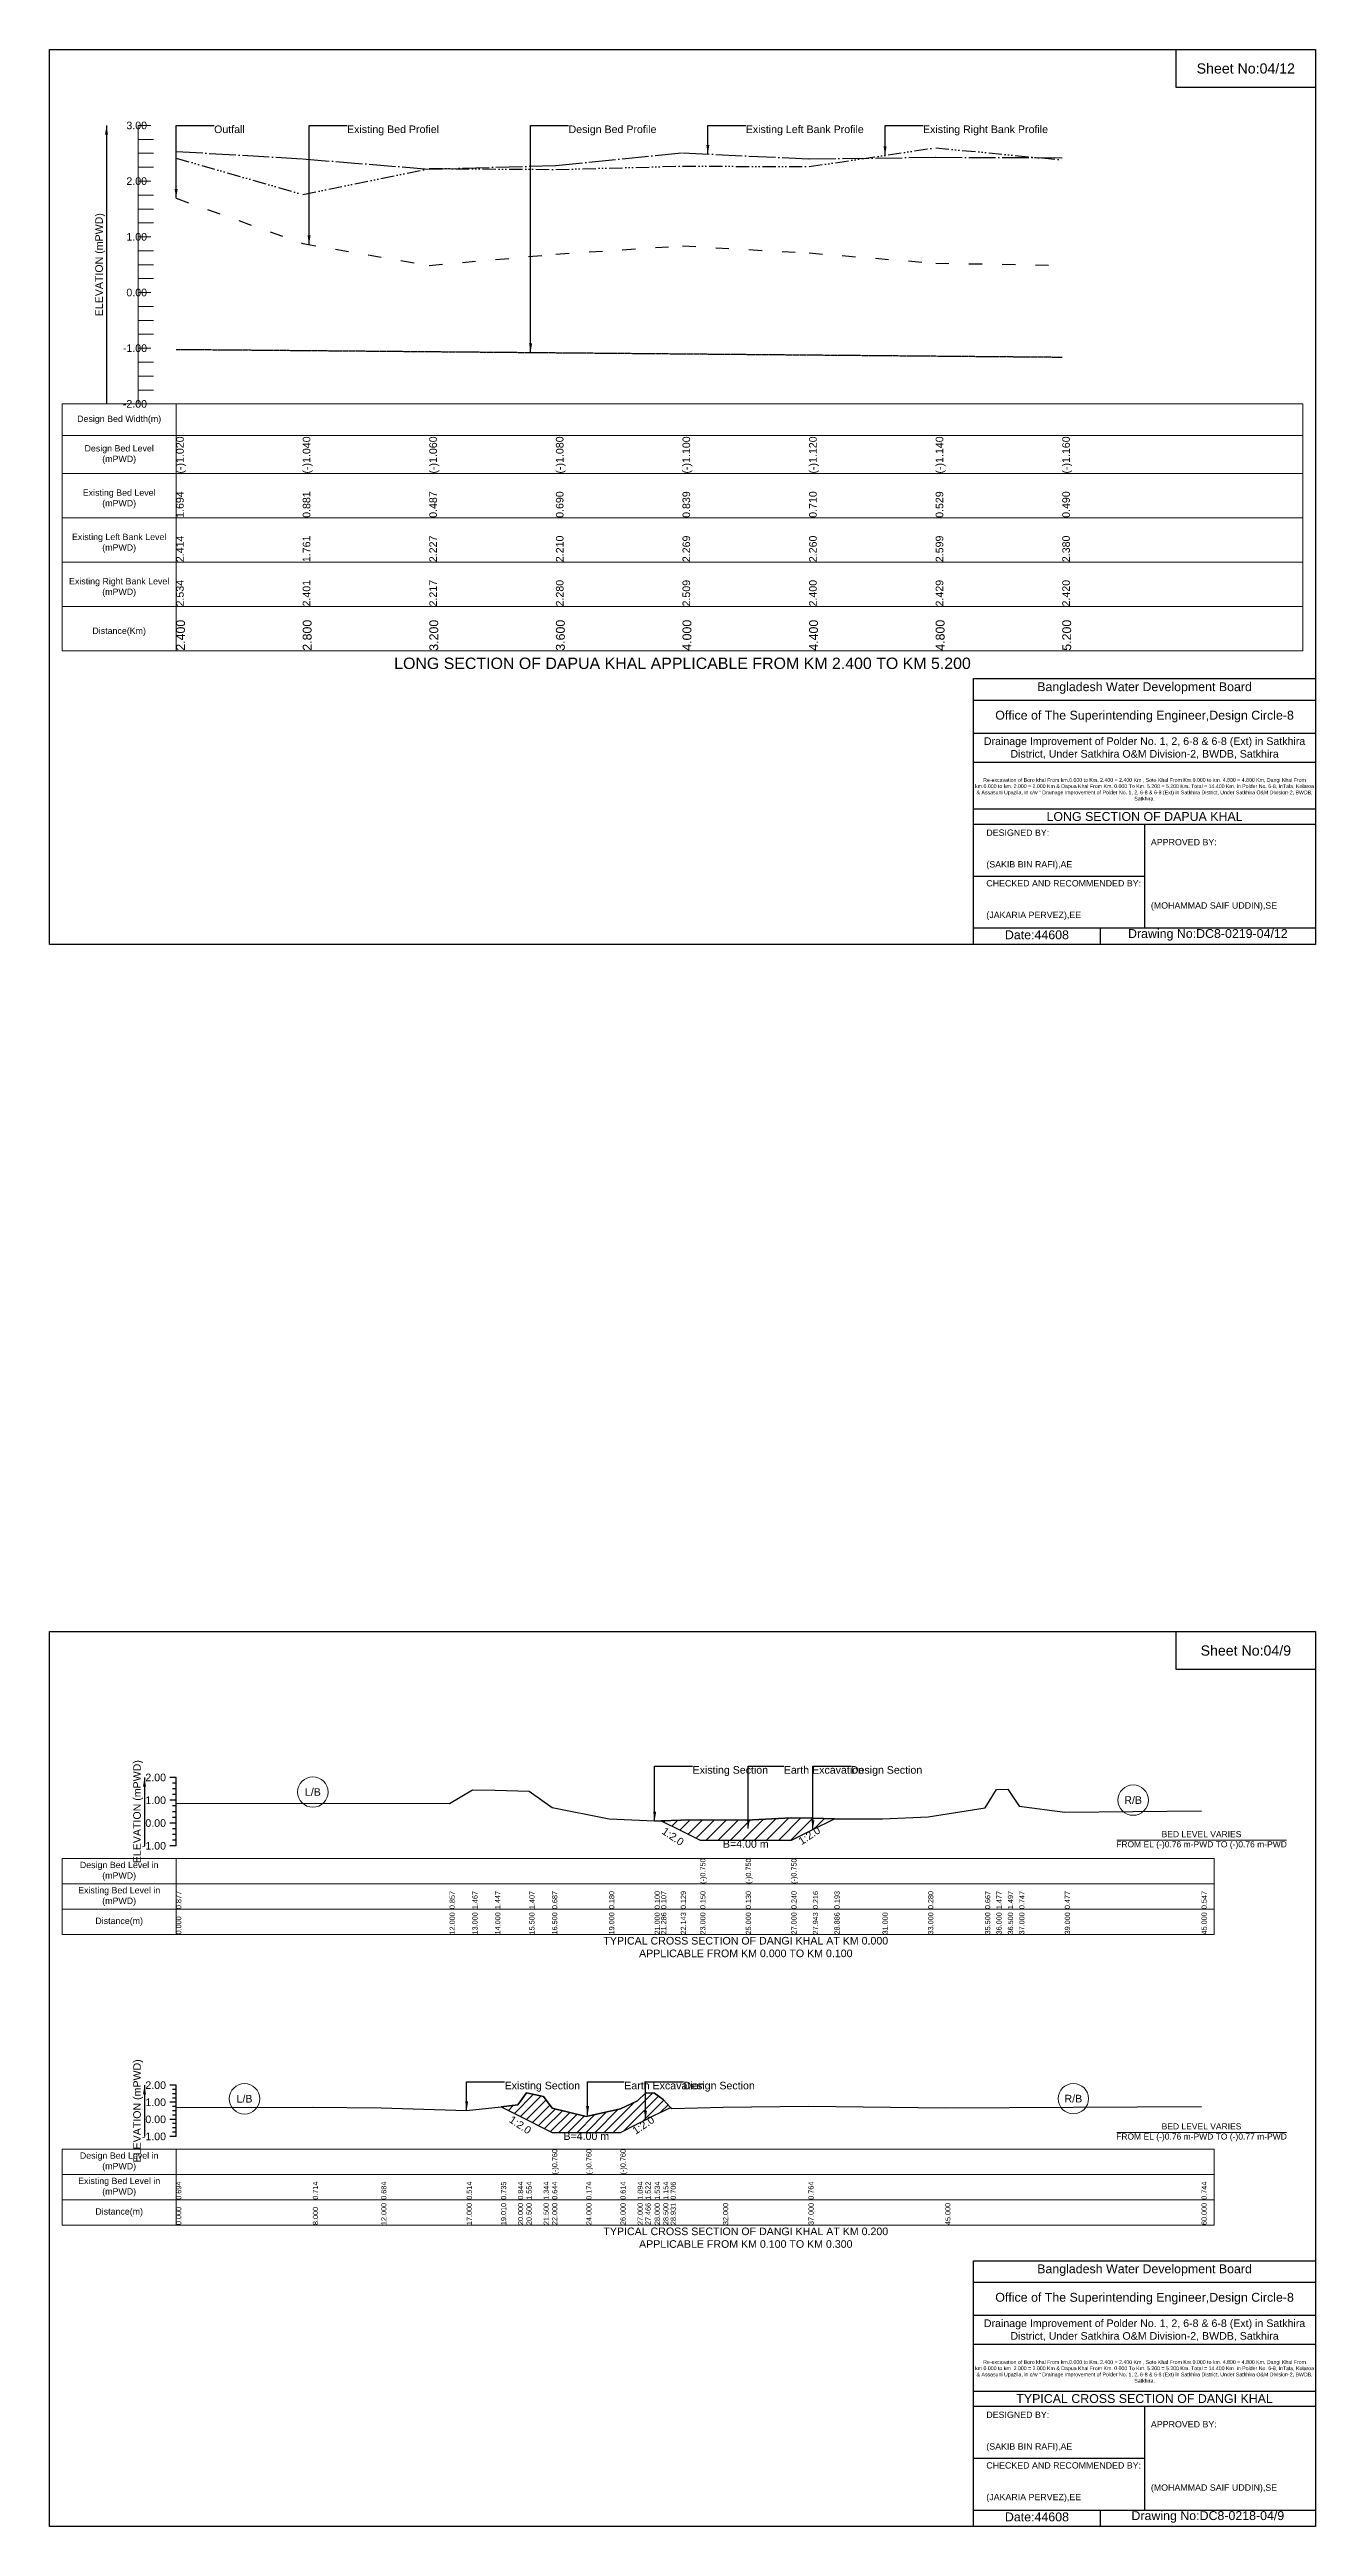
# Model space of a CAD drawing. Header units: inches. Extents: x 91000 to 218000, y -5656 to 30000.
# Drawn here: x 130000 to 138000, y 14344 to 30000 of the extents above; entities that cross this region are included whole.
import ezdxf

# ---------------------------------------------------------------- set-up
doc = ezdxf.new("R2010")
doc.units = ezdxf.units.IN
doc.header["$LTSCALE"] = 7
doc.header["$MEASUREMENT"] = 0
for name, pattern in [('ACAD_ISO03W100', [30, 12, -18]), ('ACAD_ISO04W100', [30, 24, -3, 0, -3]), ('ACAD_ISO14W100', [24, 12, -3, 0, -3, 0, -3, 0, -3]), ('CENTER', [2, 1.25, -0.25, 0.25, -0.25])]:
    doc.linetypes.add(name, pattern=pattern)
for name, color, linetype, lineweight in [('Cross section Data Border', 7, 'Continuous', 9), ('Cross Section Labels', 7, 'Continuous', 9), ('Design Bed Level Long Section', 7, 'CENTER', 25), ('Existing Bed Level for Long Section', 7, 'ACAD_ISO03W100', 25), ('Existing Left Bank of Long section', 7, 'ACAD_ISO04W100', 25), ('Existing Right Bank of Long Section', 7, 'ACAD_ISO14W100', 25), ('Existing_Bed_Level for Xsection', 7, 'Continuous', 25), ('Long Section Border', 7, 'Continuous', 9), ('Long Section Labels', 7, 'Continuous', 9), ('Vscale for Long Section', 7, 'Continuous', 9)]:
    doc.layers.add(name, color=color, linetype=linetype, lineweight=lineweight)
doc.styles.get("Standard").update_dxf_attribs({"font": 'arial.ttf'})
doc.dimstyles.get("Standard").update_dxf_attribs({"dimtxt": 0.18, "dimasz": 0.18, "dimexe": 0.18, "dimexo": 0.0625, "dimgap": 0.09, "dimtad": 0, "dimtih": 1, "dimtoh": 1, "dimdec": 4, "dimzin": 0, "dimdsep": 46, "dimtxsty": 'Standard', "dimcen": 0.09, "dimadec": 0, "dimazin": 0, "dimtfac": 1, "dimtdec": 4, "dimtofl": 0, "dimtmove": 0, "dimatfit": 3, "dimfxl": 1, "dimtolj": 1, "dimtzin": 0, "dimarcsym": 0})

msp = doc.modelspace()

# ---------------------------------------------------------------- hatches: boundary and pattern name
at = {"layer": 'Existing_Bed_Level for Xsection'}
h = msp.add_hatch(dxfattribs=at)
h.set_pattern_fill('ANSI31', color=256, scale=432, style=0)
h.paths.add_polyline_path([(133865, 18805), (133989, 18743), (134112, 18682), (134400, 18682), (134688, 18682), (134824, 18749), (134960, 18817), (134824, 18821), (134688, 18824), (134400, 18808), (134112, 18811), (133989, 18808)])
h = msp.add_hatch(dxfattribs=at)
h.set_pattern_fill('ANSI31', color=256, scale=324, style=0)
h.paths.add_polyline_path([(132853, 16997), (132960, 16943), (133014, 16916), (133015, 16916), (133122, 16862), (133176, 16835), (133392, 16835), (133608, 16835), (133716, 16889), (133766, 16914), (133770, 16916), (133824, 16943), (133878, 16970), (133925, 16993), (133878, 17042), (133824, 17083), (133770, 17085), (133766, 17082), (133716, 17035), (133608, 16984), (133392, 16936), (133176, 16987), (133122, 17062), (133015, 17085), (133014, 17085), (132960, 17008)])

# ---------------------------------------------------------------- linework, layer by layer
for points in [[(130000, 30000), (138000, 30000), (138000, 24344), (130000, 24344)], [(137120, 30000), (138000, 30000), (138000, 29760), (137120, 29760)], [(130000, 20000), (138000, 20000), (138000, 14344), (130000, 14344)], [(137120, 20000), (138000, 20000), (138000, 19760), (137120, 19760)]]:
    msp.add_lwpolyline(points, close=True)
for points in [[(135840, 24344), (135840, 26024), (138000, 26024)], [(135840, 25888), (138000, 25888)], [(135840, 25680), (138000, 25680)], [(135840, 25496), (138000, 25496)], [(135840, 25200), (138000, 25200)], [(135840, 25104), (138000, 25104)], [(136920, 25104), (136920, 24448)], [(135840, 24776), (136920, 24776)], [(135840, 24448), (138000, 24448)], [(136640, 24448), (136640, 24344)], [(135840, 14344), (135840, 16024), (138000, 16024)], [(135840, 15888), (138000, 15888)], [(135840, 15680), (138000, 15680)], [(135840, 15496), (138000, 15496)], [(135840, 15200), (138000, 15200)], [(135840, 15104), (138000, 15104)], [(136920, 15104), (136920, 14448)], [(135840, 14776), (136920, 14776)], [(135840, 14448), (138000, 14448)], [(136640, 14448), (136640, 14344)]]:
    msp.add_lwpolyline(points)
at = {"layer": 'Cross section Data Border'}
for points in [[(130080, 18566), (137360, 18566), (137360, 18086), (130080, 18086)], [(130080, 16729), (137360, 16729), (137360, 16249), (130080, 16249)]]:
    msp.add_lwpolyline(points, close=True, dxfattribs=at)
for points in [[(130800, 18566), (130800, 18086)], [(130080, 18406), (137360, 18406)], [(130080, 18246), (137360, 18246)], [(130800, 16729), (130800, 16249)], [(130080, 16569), (137360, 16569)], [(130080, 16409), (137360, 16409)]]:
    msp.add_lwpolyline(points, dxfattribs=at)
at = {"layer": 'Cross Section Labels'}
for points in [[(136744, 18682), (137816, 18682)], [(136744, 16835), (137816, 16835)]]:
    msp.add_lwpolyline(points, dxfattribs=at)
for centre in [(131664, 18986), (136848, 18935), (131232, 17047), (136470, 17048)]:
    msp.add_circle(centre, 96, dxfattribs=at)
at = {"layer": 'Design Bed Level Long Section'}
msp.add_lwpolyline([(130800, 28105), (131600, 28098), (132400, 28091), (133200, 28084), (134000, 28077), (134800, 28070), (135600, 28063), (136400, 28056)], dxfattribs=at)
at = {"layer": 'Existing Bed Level for Long Section'}
msp.add_lwpolyline([(130800, 29060), (131600, 28774), (132400, 28635), (133200, 28707), (134000, 28759), (134800, 28714), (135600, 28650), (136400, 28636)], dxfattribs=at)
at = {"layer": 'Existing Left Bank of Long section'}
msp.add_lwpolyline([(130800, 29356), (131600, 29309), (132400, 29244), (133200, 29267), (134000, 29347), (134800, 29309), (135600, 29319), (136400, 29316)], dxfattribs=at)
at = {"layer": 'Existing Right Bank of Long Section'}
msp.add_lwpolyline([(130800, 29314), (131600, 29084), (132400, 29248), (133200, 29242), (134000, 29263), (134800, 29260), (135600, 29379), (136400, 29302)], dxfattribs=at)
at = {"layer": 'Existing_Bed_Level for Xsection'}
for points in [[(130800, 19078), (130760, 19078)], [(130800, 19042), (130776, 19042)], [(130800, 19006), (130776, 19006)], [(130800, 18970), (130776, 18970)], [(130800, 18646), (130800, 18790), (130800, 18934), (130800, 19078)], [(130800, 18916), (132528, 18913), (132672, 19001), (132816, 18998), (133032, 18992), (133176, 18889), (133536, 18816), (133824, 18804), (133865, 18805), (133989, 18808), (134112, 18811), (134112, 18811), (134400, 18808), (134400, 18808), (134688, 18824), (134688, 18824), (134824, 18821), (134960, 18817), (134976, 18817), (135264, 18816), (135552, 18830), (135912, 18886), (135984, 19002), (136056, 19005), (136128, 18897), (136416, 18858), (137280, 18868)], [(130800, 18934), (130760, 18934)], [(130800, 18790), (130760, 18790)], [(130800, 18898), (130776, 18898)], [(130800, 18862), (130776, 18862)], [(130800, 18826), (130776, 18826)], [(130800, 18646), (130760, 18646)], [(130800, 18754), (130776, 18754)], [(130800, 18718), (130776, 18718)], [(130800, 18682), (130776, 18682)], [(130800, 17133), (130760, 17133)], [(130800, 17106), (130776, 17106)], [(130800, 17079), (130776, 17079)], [(130800, 16809), (130800, 16917), (130800, 17025), (130800, 17133)], [(130800, 16992), (131664, 16994), (132096, 16991), (132636, 16973), (132853, 16997), (132960, 17008), (133014, 17085), (133015, 17085), (133122, 17062), (133176, 16987), (133176, 16987), (133392, 16936), (133392, 16936), (133608, 16984), (133608, 16984), (133716, 17035), (133766, 17082), (133770, 17085), (133824, 17083), (133878, 17042), (133925, 16993), (133932, 16986), (134256, 16994), (134796, 17000), (135660, 16991), (137280, 16998)], [(130800, 17025), (130760, 17025)], [(130800, 16917), (130760, 16917)], [(130800, 17052), (130776, 17052)], [(130800, 16998), (130776, 16998)], [(130800, 16971), (130776, 16971)], [(130800, 16944), (130776, 16944)], [(130800, 16809), (130760, 16809)], [(130800, 16890), (130776, 16890)], [(130800, 16863), (130776, 16863)], [(130800, 16836), (130776, 16836)]]:
    msp.add_lwpolyline(points, dxfattribs=at)
for points in [[(133865, 18805), (133865, 18805), (133989, 18743), (134112, 18682), (134112, 18682), (134400, 18682), (134400, 18682), (134688, 18682), (134688, 18682), (134824, 18749), (134960, 18817), (134960, 18817), (134960, 18817), (134824, 18821), (134688, 18824), (134688, 18824), (134400, 18808), (134400, 18808), (134112, 18811), (134112, 18811), (133989, 18808), (133865, 18805)], [(132853, 16997), (132960, 16943), (133014, 16916), (133015, 16916), (133122, 16862), (133176, 16835), (133176, 16835), (133392, 16835), (133392, 16835), (133608, 16835), (133608, 16835), (133716, 16889), (133766, 16914), (133770, 16916), (133824, 16943), (133878, 16970), (133925, 16993), (133925, 16993), (133925, 16993), (133878, 17042), (133824, 17083), (133770, 17085), (133766, 17082), (133716, 17035), (133608, 16984), (133608, 16984), (133392, 16936), (133392, 16936), (133176, 16987), (133176, 16987), (133122, 17062), (133015, 17085), (133014, 17085), (132960, 17008)]]:
    msp.add_lwpolyline(points, close=True, dxfattribs=at)
at = {"layer": 'Long Section Border'}
msp.add_lwpolyline([(130080, 27760), (137920, 27760), (137920, 26200), (130080, 26200)], close=True, dxfattribs=at)
for points in [[(130800, 27760), (130800, 26200)], [(130080, 27560), (137920, 27560)], [(130080, 27320), (137920, 27320)], [(130080, 27040), (137920, 27040)], [(130080, 26760), (137920, 26760)], [(130080, 26480), (137920, 26480)]]:
    msp.add_lwpolyline(points, dxfattribs=at)
at = {"layer": 'Vscale for Long Section'}
for points in [[(130560, 27760), (130560, 28112), (130560, 28464), (130560, 28816), (130560, 29168), (130560, 29520)], [(130560, 29520), (130640, 29520)], [(130560, 29432), (130656, 29432)], [(130560, 29344), (130656, 29344)], [(130560, 29256), (130656, 29256)], [(130560, 29168), (130640, 29168)], [(130560, 29080), (130656, 29080)], [(130560, 28992), (130656, 28992)], [(130560, 28904), (130656, 28904)], [(130560, 28816), (130640, 28816)], [(130560, 28728), (130656, 28728)], [(130560, 28640), (130656, 28640)], [(130560, 28552), (130656, 28552)], [(130560, 28464), (130640, 28464)], [(130560, 28376), (130656, 28376)], [(130560, 28288), (130656, 28288)], [(130560, 28200), (130656, 28200)], [(130560, 28112), (130640, 28112)], [(130560, 28024), (130656, 28024)], [(130560, 27936), (130656, 27936)], [(130560, 27848), (130656, 27848)], [(130560, 27760), (130640, 27760)]]:
    msp.add_lwpolyline(points, dxfattribs=at)

# ---------------------------------------------------------------- texts
at = {"attachment_point": 5}
for s, insert, char_height in [('Sheet No:04/12', (137560, 29880), 64), ('Bangladesh Water Development Board', (136920, 25964), 56), ('Office of The Superintending Engineer,Design Circle-8', (136920, 25784), 56), ('Sheet No:04/9', (137560, 19880), 64), ('Bangladesh Water Development Board', (136920, 15964), 56), ('Office of The Superintending Engineer,Design Circle-8', (136920, 15784), 56)]:
    msp.add_mtext(s, dxfattribs=dict(at, insert=insert, char_height=char_height))
for s, insert, char_height, width, attachment_point in [('Drainage Improvement of Polder No. 1, 2, 6-8 & 6-8 (Ext) in Satkhira District, Under Satkhira O&M Division-2, BWDB, Satkhira', (136920, 25584), 48, 2240, 5), ('Re-excavation of Boro khal From km.0.000 to Km. 2.400 = 2.400 Km , Soto Khal From Km.0.000 to km. 4.800 = 4.800 Km, Dangi Khal From km.0.000 to km. 2.000 = 2.000 Km & Dapua Khal From Km. 0.000 To Km. 5.200 = 5.200 Km. Total = 14.400 Km. in Polder No. 6-8, InTala, Kolaroa & Assasuni Upazila, in c/w “ Drainage Improvement of Polder No. 1, 2, 6-8 & 6-8 (Ext) in Satkhira District, Under Satkhira O&M Division-2, BWDB, Satkhira.', (136920, 25324), 23.565, 2160, 5), ('DESIGNED BY:^J^J^J(SAKIB BIN RAFI),AE', (135920, 24944), 40, 1120, 4), ('LONG SECTION OF DAPUA KHAL', (136920, 25152), 56, 2240, 5), ('APPROVED BY:^J^J^J^J^J^J(MOHAMMAD SAIF UDDIN),SE', (136960, 24784), 40, 1120, 4), ('CHECKED AND RECOMMENDED BY:^J^J^J(JAKARIA PERVEZ),EE', (135920, 24624), 40, 1120, 4), ('Date:44608', (136240, 24404), 56, 1120, 5), ('Drawing No:DC8-0219-04/12', (137320, 24404), 56, 1760, 5), ('Drainage Improvement of Polder No. 1, 2, 6-8 & 6-8 (Ext) in Satkhira District, Under Satkhira O&M Division-2, BWDB, Satkhira', (136920, 15584), 48, 2240, 5), ('Re-excavation of Boro khal From km.0.000 to Km. 2.400 = 2.400 Km , Soto Khal From Km.0.000 to km. 4.800 = 4.800 Km, Dangi Khal From km.0.000 to km. 2.000 = 2.000 Km & Dapua Khal From Km. 0.000 To Km. 5.200 = 5.200 Km. Total = 14.400 Km. in Polder No. 6-8, InTala, Kolaroa & Assasuni Upazila, in c/w “ Drainage Improvement of Polder No. 1, 2, 6-8 & 6-8 (Ext) in Satkhira District, Under Satkhira O&M Division-2, BWDB, Satkhira.', (136920, 15324), 23.565, 2160, 5), ('DESIGNED BY:^J^J^J(SAKIB BIN RAFI),AE', (135920, 14944), 40, 1120, 4), ('TYPICAL CROSS SECTION OF DANGI KHAL', (136920, 15152), 56, 2240, 5), ('APPROVED BY:^J^J^J^J^J^J(MOHAMMAD SAIF UDDIN),SE', (136960, 14784), 40, 1120, 4), ('CHECKED AND RECOMMENDED BY:^J^J^J(JAKARIA PERVEZ),EE', (135920, 14624), 40, 1120, 4), ('Date:44608', (136240, 14404), 56, 1120, 5), ('Drawing No:DC8-0218-04/9', (137320, 14404), 56, 1760, 5)]:
    msp.add_mtext(s, dxfattribs=dict(insert=insert, char_height=char_height, width=width, attachment_point=attachment_point))
at = {"layer": 'Cross section Data Border', "char_height": 40, "width": 640, "attachment_point": 5}
for s, insert in [('Design Bed Level in (mPWD)', (130440, 18486)), ('Existing Bed Level in (mPWD)', (130440, 18326)), ('Distance(m)', (130440, 18166)), ('Design Bed Level in (mPWD)', (130440, 16649)), ('Existing Bed Level in (mPWD)', (130440, 16489)), ('Distance(m)', (130440, 16329))]:
    msp.add_mtext(s, dxfattribs=dict(at, insert=insert))
at = {"layer": 'Cross Section Labels'}
for s, insert, char_height, attachment_point in [('Existing Section', (134064, 19150), 48, 1), ('Earth Excavation', (134640, 19150), 48, 1), ('Design Section', (135064, 19150), 48, 1), ('L/B', (131664, 18986), 48, 5), ('R/B', (136848, 18935), 48, 5), ('B=4.00 m', (134400, 18682), 48, 2), ('BED LEVEL VARIES ^JFROM EL (-)0.76 m-PWD TO (-)0.76 m-PWD', (137280, 18682), 38.4, 5), ('TYPICAL CROSS SECTION OF DANGI KHAL AT KM 0.000^JAPPLICABLE FROM KM 0.000 TO KM 0.100', (134400, 18006), 48, 5), ('L/B', (131232, 17047), 48, 5), ('Existing Section', (132876, 17155), 48, 1), ('Earth Excavation', (133632, 17155), 48, 1), ('Design Section', (134006, 17155), 48, 1), ('R/B', (136470, 17048), 48, 5), ('B=4.00 m', (133392, 16835), 48, 2), ('BED LEVEL VARIES ^JFROM EL (-)0.76 m-PWD TO (-)0.77 m-PWD', (137280, 16835), 38.4, 5), ('TYPICAL CROSS SECTION OF DANGI KHAL AT KM 0.200^JAPPLICABLE FROM KM 0.100 TO KM 0.300', (134400, 16169), 48, 5)]:
    msp.add_mtext(s, dxfattribs=dict(at, insert=insert, char_height=char_height, attachment_point=attachment_point))
at = {"layer": 'Cross Section Labels', "char_height": 48, "attachment_point": 2}
for insert, rotation in [((133953, 18725), 326.3099), ((134788, 18731), 33.6901), ((132988, 16902), 326.3099), ((133739, 16901), 33.6901)]:
    msp.add_mtext('1:2.0', dxfattribs=dict(at, insert=insert, rotation=rotation))
at = {"layer": 'Existing_Bed_Level for Xsection', "rotation": 90}
for s, insert, char_height, attachment_point in [('ELEVATION (mPWD)', (130560, 18862), 48, 5), ('(-)0.750', (134112, 18406), 32.8, 1), ('(-)0.750', (134400, 18406), 32.8, 1), ('(-)0.750', (134688, 18406), 32.8, 1), ('0.877', (130800, 18246), 32.8, 1), ('0.857', (132528, 18246), 32.8, 1), ('1.467', (132672, 18246), 32.8, 1), ('1.447', (132816, 18246), 32.8, 1), ('1.407', (133032, 18246), 32.8, 1), ('0.687', (133176, 18246), 32.8, 1), ('0.180', (133536, 18246), 32.8, 1), ('0.100', (133824, 18246), 32.8, 1), ('0.107', (133865, 18246), 32.8, 1), ('0.129', (133989, 18246), 32.8, 1), ('0.150', (134112, 18246), 32.8, 1), ('0.130', (134400, 18246), 32.8, 1), ('0.240', (134688, 18246), 32.8, 1), ('0.216', (134824, 18246), 32.8, 1), ('0.193', (134960, 18246), 32.8, 1), ('0.280', (135552, 18246), 32.8, 1), ('0.667', (135912, 18246), 32.8, 1), ('1.477', (135984, 18246), 32.8, 1), ('1.497', (136056, 18246), 32.8, 1), ('0.747', (136128, 18246), 32.8, 1), ('0.477', (136416, 18246), 32.8, 1), ('0.547', (137280, 18246), 32.8, 1), ('0.000', (130800, 18086), 32.8, 1), ('12.000', (132528, 18086), 32.8, 1), ('13.000', (132672, 18086), 32.8, 1), ('14.000', (132816, 18086), 32.8, 1), ('15.500', (133032, 18086), 32.8, 1), ('16.500', (133176, 18086), 32.8, 1), ('19.000', (133536, 18086), 32.8, 1), ('21.000', (133824, 18086), 32.8, 1), ('21.286', (133865, 18086), 32.8, 1), ('22.143', (133989, 18086), 32.8, 1), ('23.000', (134112, 18086), 32.8, 1), ('25.000', (134400, 18086), 32.8, 1), ('27.000', (134688, 18086), 32.8, 1), ('27.943', (134824, 18086), 32.8, 1), ('28.886', (134960, 18086), 32.8, 1), ('31.000', (135264, 18086), 32.8, 1), ('33.000', (135552, 18086), 32.8, 1), ('35.500', (135912, 18086), 32.8, 1), ('36.000', (135984, 18086), 32.8, 1), ('36.500', (136056, 18086), 32.8, 1), ('37.000', (136128, 18086), 32.8, 1), ('39.000', (136416, 18086), 32.8, 1), ('45.000', (137280, 18086), 32.8, 1), ('ELEVATION (mPWD)', (130560, 16971), 48, 5), ('(-)0.760', (133176, 16569), 32.8, 1), ('(-)0.760', (133392, 16569), 32.8, 1), ('(-)0.760', (133608, 16569), 32.8, 1), ('0.694', (130800, 16409), 32.8, 1), ('0.714', (131664, 16409), 32.8, 1), ('0.684', (132096, 16409), 32.8, 1), ('0.514', (132636, 16409), 32.8, 1), ('0.735', (132853, 16409), 32.8, 1), ('0.844', (132960, 16409), 32.8, 1), ('1.554', (133014, 16409), 32.8, 1), ('1.344', (133122, 16409), 32.8, 1), ('0.644', (133176, 16409), 32.8, 1), ('0.174', (133392, 16409), 32.8, 1), ('0.614', (133608, 16409), 32.8, 1), ('1.094', (133716, 16409), 32.8, 1), ('1.522', (133766, 16409), 32.8, 1), ('1.534', (133824, 16409), 32.8, 1), ('1.154', (133878, 16409), 32.8, 1), ('0.706', (133925, 16409), 32.8, 1), ('0.764', (134796, 16409), 32.8, 1), ('0.744', (137280, 16409), 32.8, 1), ('0.000', (130800, 16249), 32.8, 1), ('8.000', (131664, 16249), 32.8, 1), ('12.000', (132096, 16249), 32.8, 1), ('17.000', (132636, 16249), 32.8, 1), ('19.010', (132853, 16249), 32.8, 1), ('20.000', (132960, 16249), 32.8, 1), ('20.500', (133014, 16249), 32.8, 1), ('21.500', (133122, 16249), 32.8, 1), ('22.000', (133176, 16249), 32.8, 1), ('24.000', (133392, 16249), 32.8, 1), ('26.000', (133608, 16249), 32.8, 1), ('27.000', (133716, 16249), 32.8, 1), ('27.466', (133766, 16249), 32.8, 1), ('28.000', (133824, 16249), 32.8, 1), ('28.500', (133878, 16249), 32.8, 1), ('28.931', (133925, 16249), 32.8, 1), ('32.000', (134256, 16249), 32.8, 1), ('37.000', (134796, 16249), 32.8, 1), ('45.000', (135660, 16249), 32.8, 1), ('60.000', (137280, 16249), 32.8, 1)]:
    msp.add_mtext(s, dxfattribs=dict(at, insert=insert, char_height=char_height, attachment_point=attachment_point))
at = {"layer": 'Existing_Bed_Level for Xsection', "char_height": 48, "attachment_point": 6}
for s, insert in [('2.00', (130736, 19078)), ('1.00', (130736, 18934)), ('0.00', (130736, 18790)), ('-1.00', (130736, 18646)), ('2.00', (130736, 17133)), ('0.00', (130736, 16917)), ('1.00', (130736, 17025)), ('-1.00', (130736, 16809))]:
    msp.add_mtext(s, dxfattribs=dict(at, insert=insert))
at = {"layer": 'Long Section Border', "attachment_point": 5}
for s, insert, char_height in [('Design Bed Width(m)', (130440, 27660), 40), ('Design Bed Level^J(mPWD)', (130440, 27440), 40), ('Existing Bed Level^J(mPWD)', (130440, 27160), 40), ('Existing Left Bank Level^J(mPWD)', (130440, 26880), 40), ('Existing Right Bank Level^J(mPWD)', (130440, 26600), 40), ('Distance(Km)', (130440, 26320), 40), ('LONG SECTION OF DAPUA KHAL APPLICABLE FROM KM 2.400 TO KM 5.200', (134000, 26120), 72)]:
    msp.add_mtext(s, dxfattribs=dict(at, insert=insert, char_height=char_height))
at = {"layer": 'Long Section Labels', "char_height": 48, "attachment_point": 1}
for s, insert in [('Outfall', (131040, 29520)), ('Existing Bed Profiel', (131880, 29520)), ('Design Bed Profile', (133280, 29520)), ('Existing Left Bank Profile', (134400, 29520)), ('Existing Right Bank Profile', (135520, 29520))]:
    msp.add_mtext(s, dxfattribs=dict(at, insert=insert))
at = {"layer": 'Vscale for Long Section', "char_height": 48, "attachment_point": 6}
for s, insert in [('3.00', (130616, 29520)), ('2.00', (130616, 29168)), ('1.00', (130616, 28816)), ('0.00', (130616, 28464)), ('-1.00', (130616, 28112)), ('-2.00', (130616, 27760))]:
    msp.add_mtext(s, dxfattribs=dict(at, insert=insert))
at = {"layer": 'Vscale for Long Section', "rotation": 90}
for s, insert, char_height, attachment_point in [('ELEVATION (mPWD)', (130320, 28640), 48, 5), ('(-)1.020', (130800, 27320), 48, 1), ('(-)1.040', (131600, 27320), 48, 1), ('(-)1.060', (132400, 27320), 48, 1), ('(-)1.080', (133200, 27320), 48, 1), ('(-)1.100', (134000, 27320), 48, 1), ('(-)1.120', (134800, 27320), 48, 1), ('(-)1.140', (135600, 27320), 48, 1), ('(-)1.160', (136400, 27320), 48, 1), ('1.694', (130800, 27040), 48, 1), ('0.881', (131600, 27040), 48, 1), ('0.487', (132400, 27040), 48, 1), ('0.690', (133200, 27040), 48, 1), ('0.839', (134000, 27040), 48, 1), ('0.710', (134800, 27040), 48, 1), ('0.529', (135600, 27040), 48, 1), ('0.490', (136400, 27040), 48, 1), ('2.414', (130800, 26760), 48, 1), ('1.761', (131600, 26760), 48, 1), ('2.227', (132400, 26760), 48, 1), ('2.210', (133200, 26760), 48, 1), ('2.269', (134000, 26760), 48, 1), ('2.260', (134800, 26760), 48, 1), ('2.599', (135600, 26760), 48, 1), ('2.380', (136400, 26760), 48, 1), ('2.534', (130800, 26480), 48, 1), ('2.401', (131600, 26480), 48, 1), ('2.217', (132400, 26480), 48, 1), ('2.280', (133200, 26480), 48, 1), ('2.509', (134000, 26480), 48, 1), ('2.400', (134800, 26480), 48, 1), ('2.429', (135600, 26480), 48, 1), ('2.420', (136400, 26480), 48, 1), ('2.400', (130800, 26200), 56, 1), ('2.800', (131600, 26200), 56, 1), ('3.200', (132400, 26200), 56, 1), ('3.600', (133200, 26200), 56, 1), ('4.000', (134000, 26200), 56, 1), ('4.400', (134800, 26200), 56, 1), ('4.800', (135600, 26200), 56, 1), ('5.200', (136400, 26200), 56, 1)]:
    msp.add_mtext(s, dxfattribs=dict(at, insert=insert, char_height=char_height, attachment_point=attachment_point))

# ---------------------------------------------------------------- leaders
at = {"layer": 'Cross Section Labels', "annotation_type": 0, "has_hookline": 1, "hookline_direction": 0}
for points, text_width in [([(133824, 18804), (133824, 19150), (134064, 19150)], 467), ([(134416, 18755), (134416, 19150), (134640, 19150)], 497), ([(134824, 18749), (134824, 19150), (135064, 19150)], 441), ([(132636, 16973), (132636, 17155), (132876, 17155)], 467), ([(133400, 16943), (133400, 17155), (133632, 17155)], 497), ([(133766, 16914), (133766, 17155), (134006, 17155)], 441)]:
    msp.add_leader(points, dimstyle='Standard', override={"dimasz": 57.6}, dxfattribs=dict(at, text_width=text_width))
at = {"layer": 'Existing_Bed_Level for Xsection'}
for points in [[(130600, 19078), (130600, 18646)], [(130600, 17133), (130600, 16809)]]:
    msp.add_leader(points, dimstyle='Standard', override={"dimasz": 57.6}, dxfattribs=at)
at = {"layer": 'Long Section Labels', "annotation_type": 0, "has_hookline": 1, "hookline_direction": 0}
for points, text_width in [([(130800, 29060), (130800, 29520), (131040, 29520)], 186), ([(131640, 28767), (131640, 29520), (131880, 29520)], 571), ([(133040, 28085), (133040, 29520), (133280, 29520)], 547), ([(134160, 29339), (134160, 29520), (134400, 29520)], 737), ([(135280, 29331), (135280, 29520), (135520, 29520)], 782)]:
    msp.add_leader(points, dimstyle='Standard', override={"dimasz": 57.6}, dxfattribs=dict(at, text_width=text_width))
at = {"layer": 'Vscale for Long Section'}
msp.add_leader([(130360, 29520), (130360, 27760)], dimstyle='Standard', override={"dimasz": 57.6}, dxfattribs=at)

doc.saveas('drawing.dxf')
